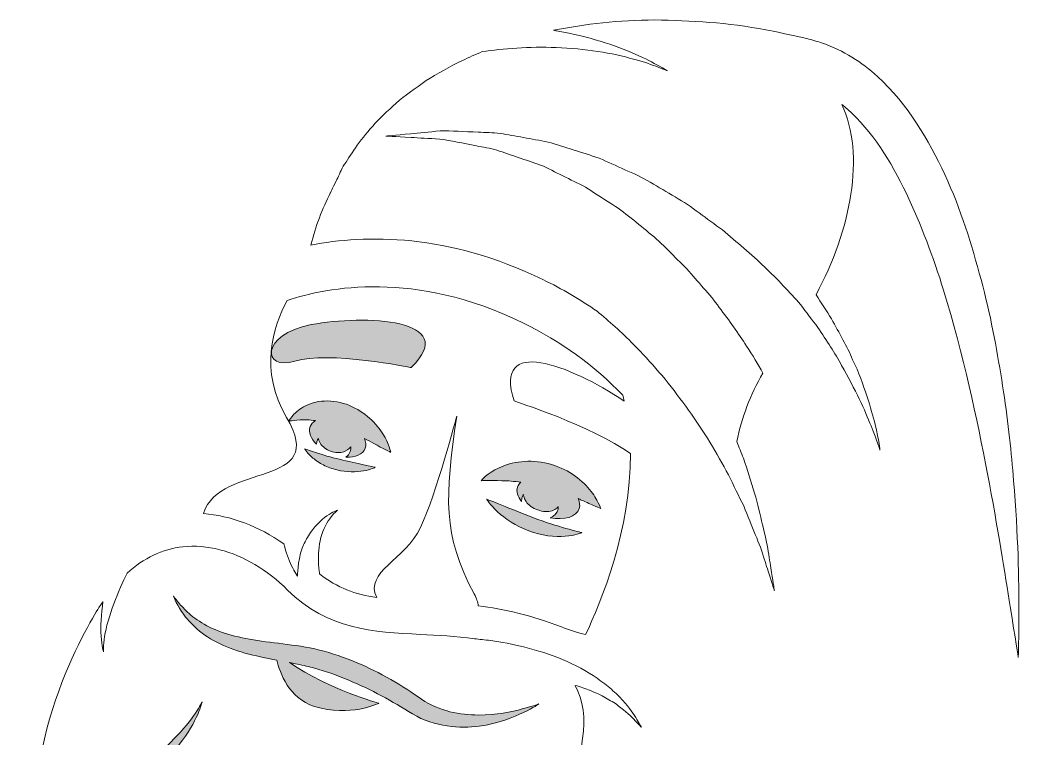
# Model space of a CAD drawing. Header units: inches. Extents: x -622 to 5817, y -2318 to 2869.
# Drawn here: x 5645.31 to 5688.49, y -444.36 to -413.3 of the extents above; entities that cross this region are included whole.
import ezdxf

# ---------------------------------------------------------------- set-up
doc = ezdxf.new("R2010")
doc.units = ezdxf.units.IN
doc.header["$MEASUREMENT"] = 0
doc.layers.add('Layer 1', color=7, linetype='Continuous')

# ---------------------------------------------------------------- blocks, each defined once
blk = doc.blocks.new('block 2')
at = {"layer": 'Layer 1', "true_color": 0x3e9984}
h = blk.add_hatch(color=125, dxfattribs=at)
h.dxf.hatch_style = 2
edge = h.paths.add_edge_path()
edge.add_spline(control_points=[(5662.223, -428.332), (5664.392, -426.209), (5660.181, -426.045), (5657.904, -426.477), (5655.684, -426.898), (5655.787, -428.501), (5657.196, -428.055), (5658.628, -427.602), (5662.223, -428.332), (5662.223, -428.332)], knot_values=[0, 0, 0, 0, 1, 1, 1, 2, 2, 2, 3, 3, 3, 3], degree=3, periodic=1)
h = blk.add_hatch(color=125, dxfattribs=at)
h.dxf.hatch_style = 2
edge = h.paths.add_edge_path()
edge.add_spline(control_points=[(5658.082, -430.627), (5657.977, -430.692), (5657.892, -430.775), (5657.854, -430.886), (5657.771, -431.123), (5657.888, -431.407), (5658.133, -431.653), (5658.133, -431.485), (5658.209, -431.394), (5658.204, -431.397), (5658.204, -431.397), (5658.225, -431.545), (5658.333, -431.673), (5658.379, -431.743), (5658.46, -431.797), (5658.537, -431.853), (5658.624, -431.914), (5658.699, -431.945), (5658.82, -431.972), (5659.004, -432.036), (5659.228, -432.016), (5659.372, -431.949), (5659.524, -431.887), (5659.607, -431.759), (5659.607, -431.759), (5659.6, -431.751), (5659.659, -431.914), (5659.507, -432.109), (5659.477, -432.143), (5659.439, -432.177), (5659.398, -432.209), (5659.805, -432.229), (5660.134, -432.095), (5660.231, -431.823), (5660.278, -431.69), (5660.258, -431.543), (5660.195, -431.396), (5660.338, -431.474), (5660.476, -431.548), (5660.599, -431.614), (5661.008, -431.843), (5661.333, -431.995), (5661.333, -431.995), (5661.333, -431.995), (5661.275, -431.635), (5660.996, -431.2), (5660.858, -430.983), (5660.672, -430.744), (5660.425, -430.529), (5660.189, -430.3), (5659.875, -430.123), (5659.548, -429.968), (5659.204, -429.846), (5658.834, -429.752), (5658.478, -429.782), (5658.125, -429.793), (5657.801, -429.898), (5657.568, -430.038), (5657.326, -430.166), (5657.166, -430.326), (5657.071, -430.451), (5656.972, -430.569), (5656.928, -430.642), (5656.928, -430.642), (5656.928, -430.642), (5657.021, -430.639), (5657.166, -430.626), (5657.31, -430.603), (5657.508, -430.589), (5657.728, -430.591), (5657.839, -430.591), (5657.963, -430.615), (5658.082, -430.627)], knot_values=[0, 0, 0, 0, 1, 1, 1, 2, 2, 2, 3, 3, 3, 4, 4, 4, 5, 5, 5, 6, 6, 6, 7, 7, 7, 8, 8, 8, 9, 9, 9, 10, 10, 10, 11, 11, 11, 12, 12, 12, 13, 13, 13, 14, 14, 14, 15, 15, 15, 16, 16, 16, 17, 17, 17, 18, 18, 18, 19, 19, 19, 20, 20, 20, 21, 21, 21, 22, 22, 22, 23, 23, 23, 24, 24, 24, 24], degree=3, periodic=1)
h = blk.add_hatch(color=125, dxfattribs=at)
h.dxf.hatch_style = 2
edge = h.paths.add_edge_path()
edge.add_spline(control_points=[(5659.121, -432.301), (5658.753, -432.209), (5658.385, -432.109), (5658.104, -432.013), (5657.967, -431.961), (5657.839, -431.932), (5657.758, -431.895), (5657.674, -431.864), (5657.619, -431.851), (5657.619, -431.851), (5657.619, -431.851), (5657.726, -432.042), (5657.973, -432.246), (5658.096, -432.342), (5658.246, -432.461), (5658.426, -432.546), (5658.602, -432.641), (5658.806, -432.707), (5659.01, -432.761), (5659.423, -432.868), (5659.851, -432.854), (5660.161, -432.801), (5660.472, -432.75), (5660.664, -432.647), (5660.664, -432.647), (5660.664, -432.647), (5660.456, -432.598), (5660.164, -432.536), (5659.87, -432.476), (5659.491, -432.391), (5659.121, -432.301)], knot_values=[0, 0, 0, 0, 1, 1, 1, 2, 2, 2, 3, 3, 3, 4, 4, 4, 5, 5, 5, 6, 6, 6, 7, 7, 7, 8, 8, 8, 9, 9, 9, 10, 10, 10, 10], degree=3, periodic=1)
h = blk.add_hatch(color=125, dxfattribs=at)
h.dxf.hatch_style = 2
edge = h.paths.add_edge_path()
edge.add_spline(control_points=[(5666.141, -433.226), (5666.392, -433.232), (5666.673, -433.253), (5666.964, -433.286), (5666.895, -433.346), (5666.841, -433.417), (5666.814, -433.502), (5666.752, -433.695), (5666.824, -433.914), (5666.984, -434.121), (5666.98, -433.92), (5667.077, -433.814), (5667.071, -433.819), (5667.071, -433.819), (5667.077, -433.978), (5667.182, -434.125), (5667.227, -434.204), (5667.312, -434.268), (5667.394, -434.337), (5667.484, -434.41), (5667.568, -434.451), (5667.698, -434.493), (5667.898, -434.581), (5668.144, -434.583), (5668.308, -434.527), (5668.48, -434.477), (5668.577, -434.346), (5668.577, -434.346), (5668.573, -434.337), (5668.614, -434.518), (5668.424, -434.703), (5668.371, -434.749), (5668.302, -434.792), (5668.225, -434.827), (5668.836, -434.949), (5669.368, -434.799), (5669.485, -434.434), (5669.527, -434.298), (5669.501, -434.149), (5669.43, -434), (5669.477, -434.022), (5669.527, -434.042), (5669.572, -434.062), (5669.815, -434.16), (5670.011, -434.268), (5670.164, -434.33), (5670.314, -434.395), (5670.409, -434.427), (5670.409, -434.427), (5670.409, -434.427), (5670.377, -434.337), (5670.302, -434.188), (5670.223, -434.042), (5670.12, -433.817), (5669.926, -433.608), (5669.75, -433.378), (5669.495, -433.155), (5669.194, -432.945), (5668.887, -432.745), (5668.521, -432.586), (5668.136, -432.483), (5667.748, -432.4), (5667.348, -432.359), (5666.98, -432.407), (5666.614, -432.445), (5666.283, -432.54), (5666.02, -432.666), (5665.486, -432.903), (5665.241, -433.226), (5665.241, -433.226), (5665.241, -433.226), (5665.63, -433.212), (5666.141, -433.226)], knot_values=[0, 0, 0, 0, 1, 1, 1, 2, 2, 2, 3, 3, 3, 4, 4, 4, 5, 5, 5, 6, 6, 6, 7, 7, 7, 8, 8, 8, 9, 9, 9, 10, 10, 10, 11, 11, 11, 12, 12, 12, 13, 13, 13, 14, 14, 14, 15, 15, 15, 16, 16, 16, 17, 17, 17, 18, 18, 18, 19, 19, 19, 20, 20, 20, 21, 21, 21, 22, 22, 22, 23, 23, 23, 24, 24, 24, 24], degree=3, periodic=1)
h = blk.add_hatch(color=125, dxfattribs=at)
h.dxf.hatch_style = 2
edge = h.paths.add_edge_path()
edge.add_spline(control_points=[(5668.909, -435.288), (5668.515, -435.178), (5668.009, -435.021), (5667.512, -434.831), (5667.013, -434.651), (5666.519, -434.439), (5666.133, -434.283), (5665.739, -434.126), (5665.476, -434.021), (5665.476, -434.021), (5665.476, -434.021), (5665.63, -434.275), (5665.949, -434.572), (5666.266, -434.867), (5666.754, -435.192), (5667.301, -435.395), (5667.848, -435.6), (5668.442, -435.672), (5668.878, -435.632), (5669.097, -435.621), (5669.275, -435.568), (5669.398, -435.538), (5669.521, -435.505), (5669.588, -435.477), (5669.588, -435.477), (5669.588, -435.477), (5669.517, -435.451), (5669.398, -435.421), (5669.275, -435.401), (5669.107, -435.343), (5668.909, -435.288)], knot_values=[0, 0, 0, 0, 1, 1, 1, 2, 2, 2, 3, 3, 3, 4, 4, 4, 5, 5, 5, 6, 6, 6, 7, 7, 7, 8, 8, 8, 9, 9, 9, 10, 10, 10, 10], degree=3, periodic=1)
h = blk.add_hatch(color=125, dxfattribs=at)
h.dxf.hatch_style = 2
edge = h.paths.add_edge_path()
edge.add_spline(control_points=[(5652.872, -439.552), (5653.119, -439.794), (5653.442, -440.022), (5653.822, -440.216), (5654.548, -440.598), (5655.47, -440.81), (5656.418, -440.987), (5656.543, -441.542), (5656.926, -442.634), (5658.044, -442.988), (5659.562, -443.469), (5660.819, -442.852), (5660.819, -442.852), (5660.819, -442.852), (5658.711, -442.263), (5656.962, -441.092), (5657.075, -441.114), (5657.186, -441.136), (5657.302, -441.159), (5657.565, -441.217), (5657.809, -441.266), (5658.048, -441.333), (5658.539, -441.471), (5659.036, -441.653), (5659.519, -441.859), (5660.007, -442.057), (5660.484, -442.285), (5660.941, -442.531), (5661.402, -442.775), (5661.814, -443.036), (5662.279, -443.309), (5662.752, -443.606), (5663.282, -443.748), (5663.771, -443.832), (5664.265, -443.922), (5664.734, -443.887), (5665.156, -443.842), (5665.999, -443.729), (5666.644, -443.453), (5667.079, -443.252), (5667.514, -443.042), (5667.736, -442.878), (5667.736, -442.878), (5667.736, -442.878), (5667.477, -442.975), (5667.022, -443.099), (5666.572, -443.23), (5665.904, -443.347), (5665.122, -443.36), (5664.734, -443.349), (5664.311, -443.329), (5663.893, -443.216), (5663.476, -443.104), (5663.05, -442.943), (5662.67, -442.678), (5662.267, -442.42), (5661.818, -442.078), (5661.333, -441.821), (5660.856, -441.552), (5660.357, -441.302), (5659.843, -441.083), (5659.326, -440.873), (5658.796, -440.691), (5658.258, -440.549), (5657.698, -440.404), (5657.186, -440.354), (5656.671, -440.282), (5655.662, -440.158), (5654.748, -440.043), (5654.016, -439.774), (5653.654, -439.637), (5653.329, -439.487), (5653.066, -439.307), (5652.795, -439.137), (5652.583, -438.949), (5652.423, -438.778), (5652.257, -438.613), (5652.14, -438.47), (5652.061, -438.369), (5651.98, -438.269), (5651.938, -438.216), (5651.938, -438.216), (5651.952, -438.209), (5652.027, -438.479), (5652.298, -438.881), (5652.429, -439.084), (5652.617, -439.32), (5652.872, -439.552)], knot_values=[0, 0, 0, 0, 1, 1, 1, 2, 2, 2, 3, 3, 3, 4, 4, 4, 5, 5, 5, 6, 6, 6, 7, 7, 7, 8, 8, 8, 9, 9, 9, 10, 10, 10, 11, 11, 11, 12, 12, 12, 13, 13, 13, 14, 14, 14, 15, 15, 15, 16, 16, 16, 17, 17, 17, 18, 18, 18, 19, 19, 19, 20, 20, 20, 21, 21, 21, 22, 22, 22, 23, 23, 23, 24, 24, 24, 25, 25, 25, 26, 26, 26, 27, 27, 27, 28, 28, 28, 29, 29, 29, 29], degree=3, periodic=1)
h = blk.add_hatch(color=125, dxfattribs=at)
h.dxf.hatch_style = 2
edge = h.paths.add_edge_path()
edge.add_spline(control_points=[(5649.312, -454.969), (5649.312, -454.969), (5649.37, -454.135), (5649.461, -452.886), (5649.506, -452.265), (5649.558, -451.541), (5649.615, -450.764), (5649.651, -450.378), (5649.688, -449.979), (5649.726, -449.573), (5649.77, -449.175), (5649.805, -448.749), (5649.888, -448.367), (5649.959, -447.959), (5650.08, -447.624), (5650.247, -447.262), (5650.413, -446.913), (5650.623, -446.588), (5650.844, -446.281), (5651.299, -445.675), (5651.8, -445.142), (5652.189, -444.639), (5652.581, -444.14), (5652.85, -443.674), (5652.993, -443.333), (5653.08, -443.17), (5653.108, -443.023), (5653.145, -442.933), (5653.175, -442.84), (5653.191, -442.789), (5653.191, -442.789), (5653.191, -442.789), (5653.092, -442.977), (5652.896, -443.28), (5652.71, -443.591), (5652.369, -443.978), (5651.94, -444.421), (5651.507, -444.863), (5650.963, -445.351), (5650.446, -445.969), (5650.197, -446.287), (5649.936, -446.624), (5649.75, -447.017), (5649.56, -447.393), (5649.396, -447.85), (5649.324, -448.262), (5649.237, -448.698), (5649.214, -449.106), (5649.172, -449.523), (5649.136, -449.935), (5649.125, -450.343), (5649.109, -450.736), (5649.087, -451.522), (5649.099, -452.255), (5649.131, -452.883), (5649.194, -454.138), (5649.312, -454.969), (5649.312, -454.969)], knot_values=[0, 0, 0, 0, 1, 1, 1, 2, 2, 2, 3, 3, 3, 4, 4, 4, 5, 5, 5, 6, 6, 6, 7, 7, 7, 8, 8, 8, 9, 9, 9, 10, 10, 10, 11, 11, 11, 12, 12, 12, 13, 13, 13, 14, 14, 14, 15, 15, 15, 16, 16, 16, 17, 17, 17, 18, 18, 18, 19, 19, 19, 19], degree=3, periodic=1)
at = {"layer": 'Layer 1', "lineweight": 0}
for points, knots in [([(5658.725, -420.785), (5658.725, -420.785), (5658.814, -420.603), (5658.978, -420.261), (5659.06, -420.088), (5659.164, -419.875), (5659.285, -419.625), (5659.437, -419.393), (5659.615, -419.125), (5659.811, -418.826), (5660.225, -418.24), (5660.799, -417.562), (5661.572, -416.905), (5661.942, -416.553), (5662.405, -416.273), (5662.86, -415.925), (5663.353, -415.644), (5663.862, -415.309), (5664.434, -415.059), (5664.71, -414.92), (5664.996, -414.791), (5665.29, -414.672), (5666.171, -414.544), (5667.326, -414.447), (5668.49, -414.496), (5669.101, -414.518), (5669.713, -414.57), (5670.282, -414.666), (5670.854, -414.747), (5671.381, -414.869), (5671.828, -414.995), (5672.277, -415.115), (5672.645, -415.242), (5672.898, -415.346), (5673.153, -415.442), (5673.298, -415.498), (5673.298, -415.498), (5673.298, -415.498), (5673.163, -415.422), (5672.924, -415.29), (5672.685, -415.15), (5672.338, -414.97), (5671.903, -414.784), (5671.473, -414.591), (5670.955, -414.389), (5670.385, -414.222), (5669.818, -414.04), (5669.196, -413.896), (5668.569, -413.781), (5668.5, -413.768), (5668.434, -413.761), (5668.365, -413.749), (5669.744, -413.475), (5671.216, -413.308), (5672.742, -413.301), (5674.307, -413.328), (5675.904, -413.41), (5677.55, -413.731), (5677.969, -413.793), (5678.334, -413.897), (5678.731, -413.977), (5678.731, -413.977), (5679.317, -414.108), (5679.317, -414.108), (5679.549, -414.151), (5679.77, -414.24), (5679.998, -414.308), (5680.894, -414.619), (5681.695, -415.136), (5682.366, -415.743), (5683.706, -416.978), (5684.574, -418.495), (5685.277, -419.99), (5685.983, -421.494), (5686.442, -423.038), (5686.846, -424.526), (5687.249, -426.016), (5687.514, -427.477), (5687.736, -428.861), (5687.96, -430.245), (5688.106, -431.559), (5688.213, -432.773), (5688.433, -435.199), (5688.478, -437.226), (5688.484, -438.642), (5688.486, -440.06), (5688.452, -440.868), (5688.452, -440.868), (5688.452, -440.868), (5688.326, -440.07), (5688.106, -438.672), (5687.888, -437.277), (5687.566, -435.288), (5687.127, -432.924), (5686.668, -430.564), (5686.1, -427.819), (5685.225, -424.988), (5684.79, -423.575), (5684.254, -422.146), (5683.603, -420.779), (5682.948, -419.422), (5682.14, -418.103), (5681.08, -417.164), (5680.999, -417.09), (5680.914, -417.022), (5680.829, -416.954), (5681.86, -419.127), (5681.214, -422.401), (5679.713, -425.183), (5679.946, -425.536), (5680.164, -425.89), (5680.383, -426.221), (5680.716, -426.849), (5681.06, -427.424), (5681.297, -427.996), (5681.569, -428.55), (5681.751, -429.087), (5681.911, -429.56), (5682.067, -430.036), (5682.184, -430.454), (5682.269, -430.801), (5682.441, -431.497), (5682.475, -431.905), (5682.475, -431.905), (5682.475, -431.905), (5682.358, -431.514), (5682.093, -430.858), (5681.834, -430.199), (5681.412, -429.281), (5680.817, -428.239), (5680.544, -427.703), (5680.162, -427.173), (5679.796, -426.597), (5679.549, -426.28), (5679.303, -425.946), (5679.044, -425.611), (5678.577, -425.064), (5678.046, -424.523), (5677.481, -423.979), (5676.937, -423.416), (5676.28, -422.922), (5675.67, -422.38), (5674.993, -421.905), (5674.351, -421.374), (5673.628, -420.954), (5672.906, -420.532), (5672.21, -420.083), (5671.446, -419.776), (5671.074, -419.608), (5670.708, -419.441), (5670.344, -419.278), (5669.964, -419.154), (5669.588, -419.033), (5669.22, -418.913), (5668.852, -418.8), (5668.495, -418.673), (5668.136, -418.58), (5667.773, -418.514), (5667.417, -418.449), (5667.069, -418.385), (5666.725, -418.325), (5666.39, -418.264), (5666.066, -418.205), (5665.741, -418.167), (5665.421, -418.17), (5665.118, -418.151), (5664.509, -418.132), (5663.957, -418.082), (5663.47, -418.1), (5662.981, -418.145), (5662.556, -418.186), (5662.208, -418.219), (5661.515, -418.286), (5661.119, -418.323), (5661.119, -418.323), (5661.119, -418.323), (5661.515, -418.346), (5662.213, -418.384), (5662.556, -418.403), (5662.975, -418.427), (5663.454, -418.454), (5663.931, -418.508), (5664.461, -418.641), (5665.035, -418.745), (5665.322, -418.807), (5665.623, -418.848), (5665.927, -418.932), (5666.224, -419.034), (5666.531, -419.139), (5666.849, -419.248), (5667.162, -419.356), (5667.484, -419.465), (5667.813, -419.578), (5668.132, -419.715), (5668.448, -419.886), (5668.771, -420.042), (5669.093, -420.202), (5669.418, -420.364), (5669.748, -420.528), (5670.057, -420.73), (5670.371, -420.935), (5670.686, -421.14), (5671.333, -421.517), (5671.907, -422.03), (5672.496, -422.502), (5673.086, -422.974), (5673.595, -423.552), (5674.131, -424.059), (5674.608, -424.638), (5675.122, -425.153), (5675.532, -425.736), (5675.963, -426.299), (5676.363, -426.85), (5676.705, -427.403), (5676.978, -427.8), (5677.202, -428.195), (5677.421, -428.575), (5676.865, -429.503), (5676.505, -430.508), (5676.29, -431.532), (5676.381, -431.773), (5676.48, -432.019), (5676.573, -432.251), (5676.757, -432.769), (5676.901, -433.283), (5677.053, -433.761), (5677.216, -434.235), (5677.293, -434.708), (5677.402, -435.13), (5677.496, -435.557), (5677.609, -435.938), (5677.651, -436.292), (5677.706, -436.641), (5677.754, -436.945), (5677.793, -437.196), (5677.871, -437.694), (5677.916, -437.979), (5677.916, -437.979), (5677.916, -437.979), (5677.829, -437.705), (5677.673, -437.224), (5677.597, -436.985), (5677.502, -436.693), (5677.394, -436.36), (5677.299, -436.024), (5677.127, -435.664), (5676.974, -435.265), (5676.802, -434.87), (5676.661, -434.429), (5676.428, -433.994), (5676.208, -433.557), (5675.995, -433.088), (5675.741, -432.622), (5675.47, -432.163), (5675.209, -431.682), (5674.914, -431.213), (5674.594, -430.755), (5674.305, -430.276), (5673.961, -429.832), (5673.616, -429.39), (5673.294, -428.934), (5672.922, -428.529), (5672.57, -428.108), (5672.208, -427.712), (5671.838, -427.346), (5671.297, -426.79), (5670.765, -426.321), (5670.253, -425.898), (5669.524, -425.395), (5668.747, -424.934), (5667.914, -424.528), (5663.802, -422.525), (5660.251, -422.58), (5657.884, -423.037), (5658.09, -422.225), (5658.375, -421.467), (5658.739, -420.767), (5658.733, -420.774), (5658.725, -420.785), (5658.725, -420.785)], [0, 0, 0, 0, 1, 1, 1, 2, 2, 2, 3, 3, 3, 4, 4, 4, 5, 5, 5, 6, 6, 6, 7, 7, 7, 8, 8, 8, 9, 9, 9, 10, 10, 10, 11, 11, 11, 12, 12, 12, 13, 13, 13, 14, 14, 14, 15, 15, 15, 16, 16, 16, 17, 17, 17, 18, 18, 18, 19, 19, 19, 20, 20, 20, 21, 21, 21, 22, 22, 22, 23, 23, 23, 24, 24, 24, 25, 25, 25, 26, 26, 26, 27, 27, 27, 28, 28, 28, 29, 29, 29, 30, 30, 30, 31, 31, 31, 32, 32, 32, 33, 33, 33, 34, 34, 34, 35, 35, 35, 36, 36, 36, 37, 37, 37, 38, 38, 38, 39, 39, 39, 40, 40, 40, 41, 41, 41, 42, 42, 42, 43, 43, 43, 44, 44, 44, 45, 45, 45, 46, 46, 46, 47, 47, 47, 48, 48, 48, 49, 49, 49, 50, 50, 50, 51, 51, 51, 52, 52, 52, 53, 53, 53, 54, 54, 54, 55, 55, 55, 56, 56, 56, 57, 57, 57, 58, 58, 58, 59, 59, 59, 60, 60, 60, 61, 61, 61, 62, 62, 62, 63, 63, 63, 64, 64, 64, 65, 65, 65, 66, 66, 66, 67, 67, 67, 68, 68, 68, 69, 69, 69, 70, 70, 70, 71, 71, 71, 72, 72, 72, 73, 73, 73, 74, 74, 74, 75, 75, 75, 76, 76, 76, 77, 77, 77, 78, 78, 78, 79, 79, 79, 80, 80, 80, 81, 81, 81, 82, 82, 82, 83, 83, 83, 84, 84, 84, 85, 85, 85, 86, 86, 86, 87, 87, 87, 88, 88, 88, 89, 89, 89, 90, 90, 90, 91, 91, 91, 92, 92, 92, 93, 93, 93, 93]), ([(5656.835, -430.487), (5655.644, -428.471), (5656.24, -426.577), (5656.861, -425.43), (5658.618, -424.845), (5662.374, -424.126), (5667.01, -426.383), (5668.709, -427.21), (5670.148, -428.253), (5671.359, -429.528), (5671.381, -429.612), (5671.402, -429.696), (5671.422, -429.78), (5669.079, -428.227), (5665.747, -426.919), (5666.669, -429.779), (5666.669, -429.779), (5670.049, -430.867), (5671.693, -432.055), (5671.725, -435.312), (5670.421, -438.487), (5669.758, -439.882), (5669.416, -439.797), (5669.067, -439.692), (5668.711, -439.551), (5667.396, -439.032), (5666.214, -438.776), (5665.12, -438.633), (5665.094, -438.481), (5665.045, -438.317), (5664.942, -438.125), (5663.561, -435.54), (5663.683, -433.957), (5664.186, -430.43), (5664.186, -430.43), (5663.3, -433.818), (5662.627, -435.244), (5661.96, -436.649), (5660.183, -437.175), (5660.729, -438.277), (5659.815, -438.141), (5659.018, -437.865), (5658.264, -437.253), (5658.258, -437.225), (5658.23, -437.095), (5658.218, -436.84), (5658.204, -436.566), (5658.212, -436.191), (5658.288, -435.825), (5658.365, -435.459), (5658.523, -435.108), (5658.697, -434.872), (5658.867, -434.631), (5659.038, -434.513), (5659.03, -434.506), (5659.036, -434.515), (5658.834, -434.566), (5658.576, -434.748), (5658.315, -434.922), (5658.007, -435.238), (5657.777, -435.611), (5657.672, -435.784), (5657.583, -435.964), (5657.506, -436.14), (5657.31, -436.745), (5657.306, -437.357), (5657.306, -437.357), (5657.306, -437.357), (5657.186, -437.189), (5657.049, -436.902), (5656.928, -436.662), (5656.808, -436.323), (5656.719, -435.962), (5655.618, -435.189), (5654.421, -434.74), (5653.24, -434.649), (5653.964, -432.372), (5658.683, -433.611), (5656.835, -430.487)], [0, 0, 0, 0, 1, 1, 1, 2, 2, 2, 3, 3, 3, 4, 4, 4, 5, 5, 5, 6, 6, 6, 7, 7, 7, 8, 8, 8, 9, 9, 9, 10, 10, 10, 11, 11, 11, 12, 12, 12, 13, 13, 13, 14, 14, 14, 15, 15, 15, 16, 16, 16, 17, 17, 17, 18, 18, 18, 19, 19, 19, 20, 20, 20, 21, 21, 21, 22, 22, 22, 23, 23, 23, 24, 24, 24, 25, 25, 25, 26, 26, 26, 26]), ([(5662.223, -428.332), (5664.392, -426.209), (5660.181, -426.045), (5657.904, -426.477), (5655.684, -426.898), (5655.787, -428.501), (5657.196, -428.055), (5658.628, -427.602), (5662.223, -428.332), (5662.223, -428.332)], [0, 0, 0, 0, 1, 1, 1, 2, 2, 2, 3, 3, 3, 3]), ([(5658.082, -430.627), (5657.977, -430.692), (5657.892, -430.775), (5657.854, -430.886), (5657.771, -431.123), (5657.888, -431.407), (5658.133, -431.653), (5658.133, -431.485), (5658.209, -431.394), (5658.204, -431.397), (5658.204, -431.397), (5658.225, -431.545), (5658.333, -431.673), (5658.379, -431.743), (5658.46, -431.797), (5658.537, -431.853), (5658.624, -431.914), (5658.699, -431.945), (5658.82, -431.972), (5659.004, -432.036), (5659.228, -432.016), (5659.372, -431.949), (5659.524, -431.887), (5659.607, -431.759), (5659.607, -431.759), (5659.6, -431.751), (5659.659, -431.914), (5659.507, -432.109), (5659.477, -432.143), (5659.439, -432.177), (5659.398, -432.209), (5659.805, -432.229), (5660.134, -432.095), (5660.231, -431.823), (5660.278, -431.69), (5660.258, -431.543), (5660.195, -431.396), (5660.338, -431.474), (5660.476, -431.548), (5660.599, -431.614), (5661.008, -431.843), (5661.333, -431.995), (5661.333, -431.995), (5661.333, -431.995), (5661.275, -431.635), (5660.996, -431.2), (5660.858, -430.983), (5660.672, -430.744), (5660.425, -430.529), (5660.189, -430.3), (5659.875, -430.123), (5659.548, -429.968), (5659.204, -429.846), (5658.834, -429.752), (5658.478, -429.782), (5658.125, -429.793), (5657.801, -429.898), (5657.568, -430.038), (5657.326, -430.166), (5657.166, -430.326), (5657.071, -430.451), (5656.972, -430.569), (5656.928, -430.642), (5656.928, -430.642), (5656.928, -430.642), (5657.021, -430.639), (5657.166, -430.626), (5657.31, -430.603), (5657.508, -430.589), (5657.728, -430.591), (5657.839, -430.591), (5657.963, -430.615), (5658.082, -430.627)], [0, 0, 0, 0, 1, 1, 1, 2, 2, 2, 3, 3, 3, 4, 4, 4, 5, 5, 5, 6, 6, 6, 7, 7, 7, 8, 8, 8, 9, 9, 9, 10, 10, 10, 11, 11, 11, 12, 12, 12, 13, 13, 13, 14, 14, 14, 15, 15, 15, 16, 16, 16, 17, 17, 17, 18, 18, 18, 19, 19, 19, 20, 20, 20, 21, 21, 21, 22, 22, 22, 23, 23, 23, 24, 24, 24, 24]), ([(5659.121, -432.301), (5658.753, -432.209), (5658.385, -432.109), (5658.104, -432.013), (5657.967, -431.961), (5657.839, -431.932), (5657.758, -431.895), (5657.674, -431.864), (5657.619, -431.851), (5657.619, -431.851), (5657.619, -431.851), (5657.726, -432.042), (5657.973, -432.246), (5658.096, -432.342), (5658.246, -432.461), (5658.426, -432.546), (5658.602, -432.641), (5658.806, -432.707), (5659.01, -432.761), (5659.423, -432.868), (5659.851, -432.854), (5660.161, -432.801), (5660.472, -432.75), (5660.664, -432.647), (5660.664, -432.647), (5660.664, -432.647), (5660.456, -432.598), (5660.164, -432.536), (5659.87, -432.476), (5659.491, -432.391), (5659.121, -432.301)], [0, 0, 0, 0, 1, 1, 1, 2, 2, 2, 3, 3, 3, 4, 4, 4, 5, 5, 5, 6, 6, 6, 7, 7, 7, 8, 8, 8, 9, 9, 9, 10, 10, 10, 10]), ([(5666.141, -433.226), (5666.392, -433.232), (5666.673, -433.253), (5666.964, -433.286), (5666.895, -433.346), (5666.841, -433.417), (5666.814, -433.502), (5666.752, -433.695), (5666.824, -433.914), (5666.984, -434.121), (5666.98, -433.92), (5667.077, -433.814), (5667.071, -433.819), (5667.071, -433.819), (5667.077, -433.978), (5667.182, -434.125), (5667.227, -434.204), (5667.312, -434.268), (5667.394, -434.337), (5667.484, -434.41), (5667.568, -434.451), (5667.698, -434.493), (5667.898, -434.581), (5668.144, -434.583), (5668.308, -434.527), (5668.48, -434.477), (5668.577, -434.346), (5668.577, -434.346), (5668.573, -434.337), (5668.614, -434.518), (5668.424, -434.703), (5668.371, -434.749), (5668.302, -434.792), (5668.225, -434.827), (5668.836, -434.949), (5669.368, -434.799), (5669.485, -434.434), (5669.527, -434.298), (5669.501, -434.149), (5669.43, -434), (5669.477, -434.022), (5669.527, -434.042), (5669.572, -434.062), (5669.815, -434.16), (5670.011, -434.268), (5670.164, -434.33), (5670.314, -434.395), (5670.409, -434.427), (5670.409, -434.427), (5670.409, -434.427), (5670.377, -434.337), (5670.302, -434.188), (5670.223, -434.042), (5670.12, -433.817), (5669.926, -433.608), (5669.75, -433.378), (5669.495, -433.155), (5669.194, -432.945), (5668.887, -432.745), (5668.521, -432.586), (5668.136, -432.483), (5667.748, -432.4), (5667.348, -432.359), (5666.98, -432.407), (5666.614, -432.445), (5666.283, -432.54), (5666.02, -432.666), (5665.486, -432.903), (5665.241, -433.226), (5665.241, -433.226), (5665.241, -433.226), (5665.63, -433.212), (5666.141, -433.226)], [0, 0, 0, 0, 1, 1, 1, 2, 2, 2, 3, 3, 3, 4, 4, 4, 5, 5, 5, 6, 6, 6, 7, 7, 7, 8, 8, 8, 9, 9, 9, 10, 10, 10, 11, 11, 11, 12, 12, 12, 13, 13, 13, 14, 14, 14, 15, 15, 15, 16, 16, 16, 17, 17, 17, 18, 18, 18, 19, 19, 19, 20, 20, 20, 21, 21, 21, 22, 22, 22, 23, 23, 23, 24, 24, 24, 24]), ([(5668.909, -435.288), (5668.515, -435.178), (5668.009, -435.021), (5667.512, -434.831), (5667.013, -434.651), (5666.519, -434.439), (5666.133, -434.283), (5665.739, -434.126), (5665.476, -434.021), (5665.476, -434.021), (5665.476, -434.021), (5665.63, -434.275), (5665.949, -434.572), (5666.266, -434.867), (5666.754, -435.192), (5667.301, -435.395), (5667.848, -435.6), (5668.442, -435.672), (5668.878, -435.632), (5669.097, -435.621), (5669.275, -435.568), (5669.398, -435.538), (5669.521, -435.505), (5669.588, -435.477), (5669.588, -435.477), (5669.588, -435.477), (5669.517, -435.451), (5669.398, -435.421), (5669.275, -435.401), (5669.107, -435.343), (5668.909, -435.288)], [0, 0, 0, 0, 1, 1, 1, 2, 2, 2, 3, 3, 3, 4, 4, 4, 5, 5, 5, 6, 6, 6, 7, 7, 7, 8, 8, 8, 9, 9, 9, 10, 10, 10, 10]), ([(5648.921, -440.63), (5648.921, -440.63), (5648.903, -440.357), (5648.97, -439.962), (5649.033, -439.566), (5649.18, -439.054), (5649.368, -438.555), (5649.552, -438.059), (5649.768, -437.581), (5649.942, -437.225), (5650.664, -436.568), (5651.471, -436.185), (5652.354, -436.085), (5652.874, -436.027), (5653.416, -436.072), (5653.955, -436.211), (5654.966, -436.473), (5655.981, -437.07), (5656.881, -437.956), (5658.624, -439.672), (5660.567, -439.771), (5662.625, -439.874), (5663.355, -439.911), (5664.131, -439.954), (5664.956, -440.064), (5665.164, -440.083), (5665.397, -440.106), (5665.666, -440.142), (5666.535, -440.263), (5667.686, -440.513), (5668.761, -440.96), (5669.297, -441.191), (5669.813, -441.461), (5670.259, -441.771), (5670.474, -441.94), (5670.7, -442.068), (5670.874, -442.249), (5671.05, -442.423), (5671.234, -442.564), (5671.367, -442.734), (5671.648, -443.057), (5671.857, -443.336), (5671.97, -443.557), (5672.093, -443.765), (5672.166, -443.883), (5672.166, -443.883), (5672.166, -443.883), (5672.071, -443.783), (5671.903, -443.607), (5671.751, -443.421), (5671.491, -443.198), (5671.167, -442.956), (5671.012, -442.829), (5670.808, -442.735), (5670.615, -442.613), (5670.429, -442.485), (5670.189, -442.412), (5669.968, -442.305), (5669.758, -442.218), (5669.532, -442.143), (5669.303, -442.078), (5670.773, -444.669), (5667.558, -449.592), (5665.995, -451.856), (5665.033, -453.249), (5663.739, -454.47), (5662.239, -455.553), (5662.777, -455.392), (5663.308, -455.225), (5663.812, -455.052), (5664.57, -454.786), (5665.264, -454.503), (5665.852, -454.237), (5666.428, -453.956), (5666.915, -453.72), (5667.229, -453.512), (5667.552, -453.315), (5667.736, -453.201), (5667.736, -453.201), (5667.736, -453.201), (5667.57, -453.339), (5667.275, -453.58), (5666.99, -453.832), (5666.539, -454.133), (5665.994, -454.5), (5665.443, -454.85), (5664.78, -455.233), (5664.053, -455.609), (5663.323, -455.98), (5662.532, -456.357), (5661.727, -456.699), (5660.533, -457.214), (5659.319, -457.674), (5658.262, -458.045), (5658.294, -457.984), (5658.329, -457.924), (5658.359, -457.863), (5658.614, -457.341), (5658.802, -456.803), (5658.923, -456.398), (5659.043, -455.991), (5659.109, -455.719), (5659.109, -455.719), (5659.109, -455.719), (5658.986, -455.972), (5658.786, -456.339), (5658.584, -456.706), (5658.29, -457.18), (5657.953, -457.607), (5657.698, -457.928), (5657.417, -458.219), (5657.16, -458.428), (5656.96, -458.529), (5656.756, -458.63), (5656.562, -458.733), (5654.892, -459.629), (5653.272, -459.698), (5651.74, -458.937), (5649.483, -457.814), (5647.569, -454.895), (5646.58, -451.225), (5646.58, -451.1), (5646.584, -450.88), (5646.602, -450.575), (5646.629, -450.109), (5646.689, -449.485), (5646.79, -448.865), (5646.974, -447.618), (5647.415, -446.415), (5647.415, -446.415), (5647.415, -446.415), (5646.756, -447.515), (5646.327, -448.743), (5646.265, -448.912), (5646.206, -449.081), (5646.152, -449.249), (5646.143, -449.192), (5646.131, -449.138), (5646.121, -449.08), (5645.314, -443.948), (5648.733, -438.7), (5648.768, -438.648), (5648.77, -438.646), (5648.772, -438.641), (5648.774, -438.639), (5648.816, -438.574), (5648.859, -438.518), (5648.901, -438.456), (5648.826, -438.998), (5648.794, -439.545), (5648.82, -439.955), (5648.845, -440.369), (5648.921, -440.63), (5648.921, -440.63)], [0, 0, 0, 0, 1, 1, 1, 2, 2, 2, 3, 3, 3, 4, 4, 4, 5, 5, 5, 6, 6, 6, 7, 7, 7, 8, 8, 8, 9, 9, 9, 10, 10, 10, 11, 11, 11, 12, 12, 12, 13, 13, 13, 14, 14, 14, 15, 15, 15, 16, 16, 16, 17, 17, 17, 18, 18, 18, 19, 19, 19, 20, 20, 20, 21, 21, 21, 22, 22, 22, 23, 23, 23, 24, 24, 24, 25, 25, 25, 26, 26, 26, 27, 27, 27, 28, 28, 28, 29, 29, 29, 30, 30, 30, 31, 31, 31, 32, 32, 32, 33, 33, 33, 34, 34, 34, 35, 35, 35, 36, 36, 36, 37, 37, 37, 38, 38, 38, 39, 39, 39, 40, 40, 40, 41, 41, 41, 42, 42, 42, 43, 43, 43, 44, 44, 44, 45, 45, 45, 46, 46, 46, 47, 47, 47, 48, 48, 48, 49, 49, 49, 50, 50, 50, 51, 51, 51, 51]), ([(5652.872, -439.552), (5653.119, -439.794), (5653.442, -440.022), (5653.822, -440.216), (5654.548, -440.598), (5655.47, -440.81), (5656.418, -440.987), (5656.543, -441.542), (5656.926, -442.634), (5658.044, -442.988), (5659.562, -443.469), (5660.819, -442.852), (5660.819, -442.852), (5660.819, -442.852), (5658.711, -442.263), (5656.962, -441.092), (5657.075, -441.114), (5657.186, -441.136), (5657.302, -441.159), (5657.565, -441.217), (5657.809, -441.266), (5658.048, -441.333), (5658.539, -441.471), (5659.036, -441.653), (5659.519, -441.859), (5660.007, -442.057), (5660.484, -442.285), (5660.941, -442.531), (5661.402, -442.775), (5661.814, -443.036), (5662.279, -443.309), (5662.752, -443.606), (5663.282, -443.748), (5663.771, -443.832), (5664.265, -443.922), (5664.734, -443.887), (5665.156, -443.842), (5665.999, -443.729), (5666.644, -443.453), (5667.079, -443.252), (5667.514, -443.042), (5667.736, -442.878), (5667.736, -442.878), (5667.736, -442.878), (5667.477, -442.975), (5667.022, -443.099), (5666.572, -443.23), (5665.904, -443.347), (5665.122, -443.36), (5664.734, -443.349), (5664.311, -443.329), (5663.893, -443.216), (5663.476, -443.104), (5663.05, -442.943), (5662.67, -442.678), (5662.267, -442.42), (5661.818, -442.078), (5661.333, -441.821), (5660.856, -441.552), (5660.357, -441.302), (5659.843, -441.083), (5659.326, -440.873), (5658.796, -440.691), (5658.258, -440.549), (5657.698, -440.404), (5657.186, -440.354), (5656.671, -440.282), (5655.662, -440.158), (5654.748, -440.043), (5654.016, -439.774), (5653.654, -439.637), (5653.329, -439.487), (5653.066, -439.307), (5652.795, -439.137), (5652.583, -438.949), (5652.423, -438.778), (5652.257, -438.613), (5652.14, -438.47), (5652.061, -438.369), (5651.98, -438.269), (5651.938, -438.216), (5651.938, -438.216), (5651.952, -438.209), (5652.027, -438.479), (5652.298, -438.881), (5652.429, -439.084), (5652.617, -439.32), (5652.872, -439.552)], [0, 0, 0, 0, 1, 1, 1, 2, 2, 2, 3, 3, 3, 4, 4, 4, 5, 5, 5, 6, 6, 6, 7, 7, 7, 8, 8, 8, 9, 9, 9, 10, 10, 10, 11, 11, 11, 12, 12, 12, 13, 13, 13, 14, 14, 14, 15, 15, 15, 16, 16, 16, 17, 17, 17, 18, 18, 18, 19, 19, 19, 20, 20, 20, 21, 21, 21, 22, 22, 22, 23, 23, 23, 24, 24, 24, 25, 25, 25, 26, 26, 26, 27, 27, 27, 28, 28, 28, 29, 29, 29, 29]), ([(5649.312, -454.969), (5649.312, -454.969), (5649.37, -454.135), (5649.461, -452.886), (5649.506, -452.265), (5649.558, -451.541), (5649.615, -450.764), (5649.651, -450.378), (5649.688, -449.979), (5649.726, -449.573), (5649.77, -449.175), (5649.805, -448.749), (5649.888, -448.367), (5649.959, -447.959), (5650.08, -447.624), (5650.247, -447.262), (5650.413, -446.913), (5650.623, -446.588), (5650.844, -446.281), (5651.299, -445.675), (5651.8, -445.142), (5652.189, -444.639), (5652.581, -444.14), (5652.85, -443.674), (5652.993, -443.333), (5653.08, -443.17), (5653.108, -443.023), (5653.145, -442.933), (5653.175, -442.84), (5653.191, -442.789), (5653.191, -442.789), (5653.191, -442.789), (5653.092, -442.977), (5652.896, -443.28), (5652.71, -443.591), (5652.369, -443.978), (5651.94, -444.421), (5651.507, -444.863), (5650.963, -445.351), (5650.446, -445.969), (5650.197, -446.287), (5649.936, -446.624), (5649.75, -447.017), (5649.56, -447.393), (5649.396, -447.85), (5649.324, -448.262), (5649.237, -448.698), (5649.214, -449.106), (5649.172, -449.523), (5649.136, -449.935), (5649.125, -450.343), (5649.109, -450.736), (5649.087, -451.522), (5649.099, -452.255), (5649.131, -452.883), (5649.194, -454.138), (5649.312, -454.969), (5649.312, -454.969)], [0, 0, 0, 0, 1, 1, 1, 2, 2, 2, 3, 3, 3, 4, 4, 4, 5, 5, 5, 6, 6, 6, 7, 7, 7, 8, 8, 8, 9, 9, 9, 10, 10, 10, 11, 11, 11, 12, 12, 12, 13, 13, 13, 14, 14, 14, 15, 15, 15, 16, 16, 16, 17, 17, 17, 18, 18, 18, 19, 19, 19, 19])]:
    blk.add_open_spline(points, degree=3, knots=knots, dxfattribs=at)

msp = doc.modelspace()

# ---------------------------------------------------------------- block references
at = {"layer": 'Layer 1'}
msp.add_blockref('block 2', (0, 0), dxfattribs=at)

doc.saveas('drawing.dxf')
